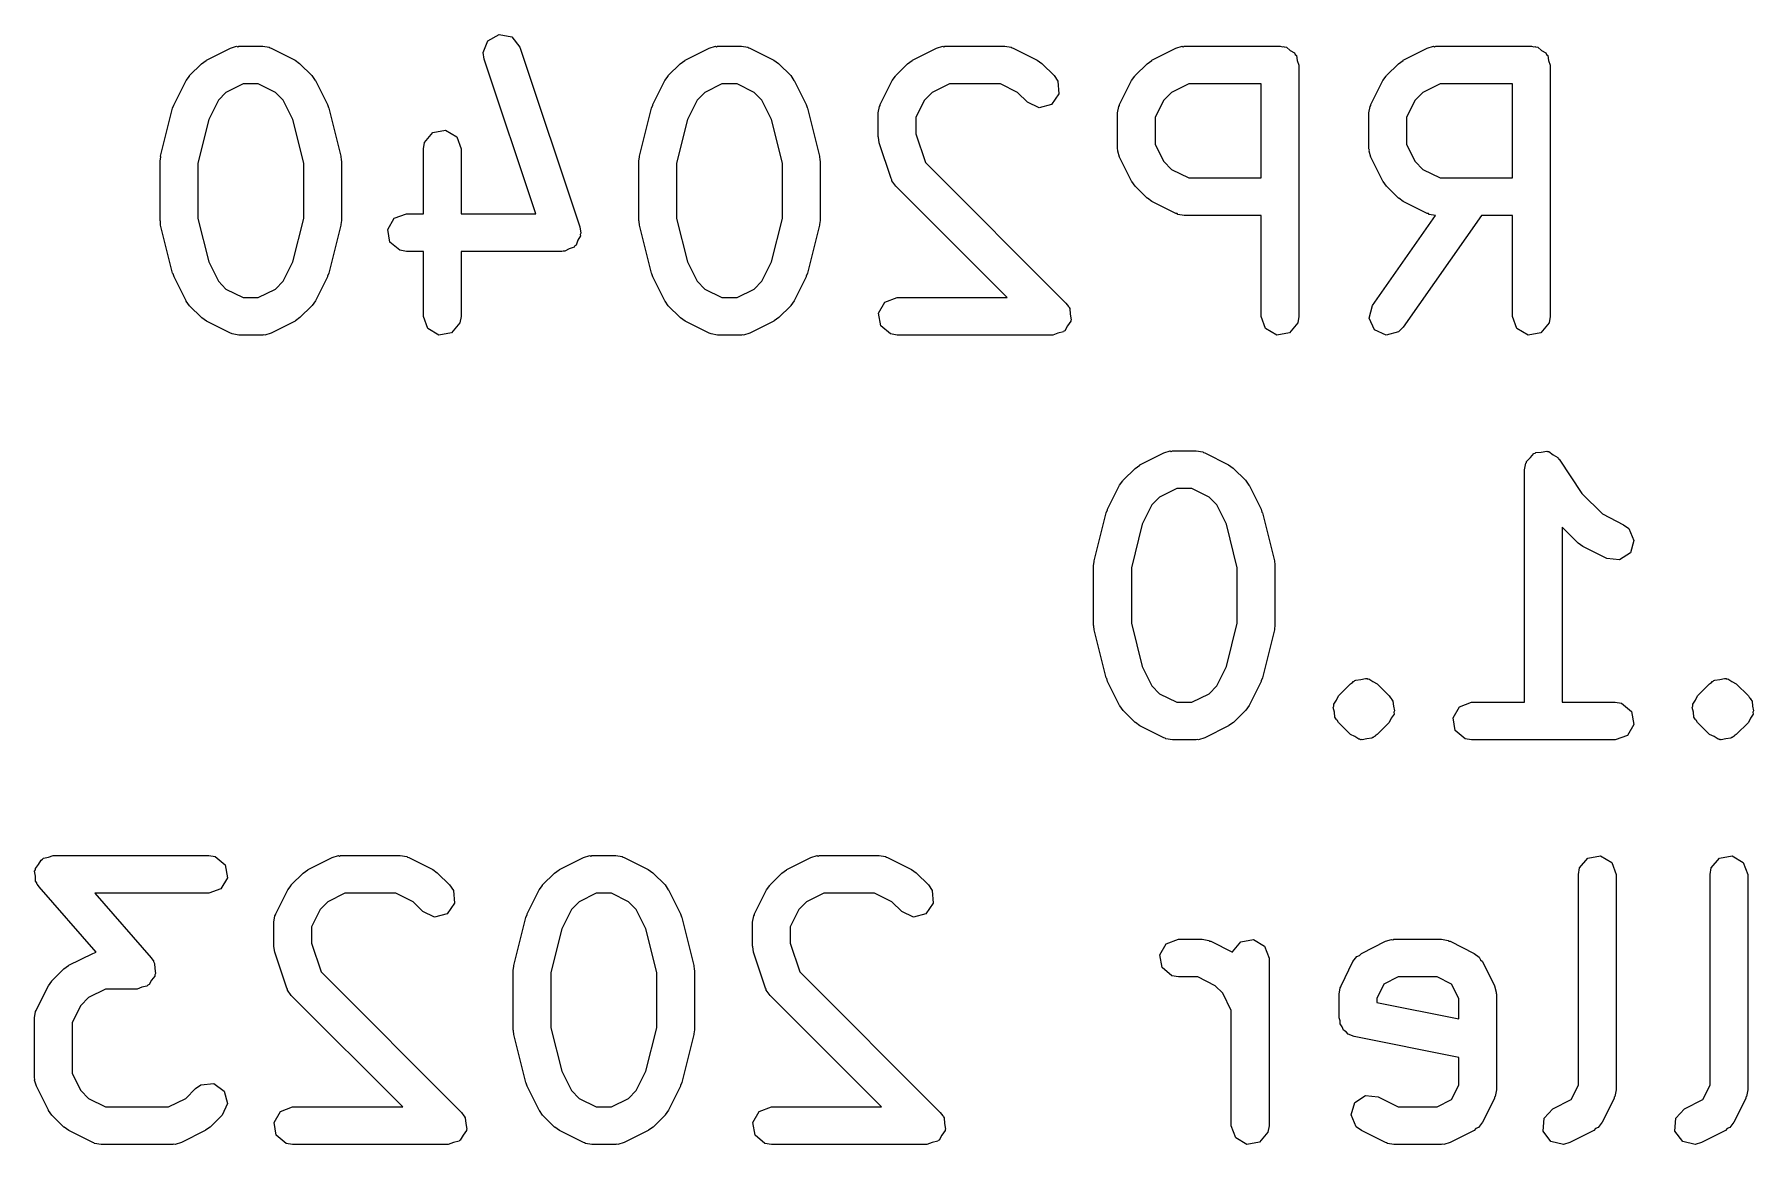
# Model space of a CAD drawing. Extents: x 93.7 to 107.5, y -108.7 to -89.5.
# Drawn here: x 93.7 to 100.54, y -108.73 to -104.31 of the extents above; entities that cross this region are included whole.
import ezdxf

# ---------------------------------------------------------------- set-up
doc = ezdxf.new("R2010")
doc.units = 0
doc.layers.add('BLACK', color=7, linetype='CONTINUOUS')

msp = doc.modelspace()

# ---------------------------------------------------------------- linework, layer by layer
at = {"layer": 'BLACK', "linetype": 'CONTINUOUS'}
for p, q in [((94.3844, -104.413), (94.4797, -104.365)), ((94.4797, -104.365), (94.5046, -104.357)), ((94.5046, -104.357), (94.509, -104.359)), ((94.509, -104.359), (94.5132, -104.357)), ((94.5132, -104.357), (94.6084, -104.357)), ((94.6084, -104.357), (94.6341, -104.361)), ((94.6341, -104.361), (94.6375, -104.364)), ((94.6375, -104.364), (94.642, -104.365)), ((94.642, -104.365), (94.7372, -104.413)), ((95.4858, -104.382), (95.5047, -104.335)), ((95.5047, -104.335), (95.5498, -104.31)), ((95.5498, -104.31), (95.6001, -104.32)), ((95.6001, -104.32), (95.632, -104.361)), ((95.632, -104.361), (95.8701, -105.075)), ((96.2892, -104.413), (96.3844, -104.365)), ((96.3844, -104.365), (96.4094, -104.357)), ((96.4094, -104.357), (96.4137, -104.359)), ((96.4137, -104.359), (96.418, -104.357)), ((96.418, -104.357), (96.5132, -104.357)), ((96.5132, -104.357), (96.5388, -104.361)), ((96.5388, -104.361), (96.5423, -104.364)), ((96.5423, -104.364), (96.5467, -104.365)), ((96.5467, -104.365), (96.642, -104.413)), ((97.1939, -104.413), (97.2892, -104.365)), ((97.2892, -104.365), (97.3141, -104.357)), ((97.3141, -104.357), (97.3185, -104.359)), ((97.3185, -104.359), (97.3227, -104.357)), ((97.3227, -104.357), (97.5608, -104.357)), ((97.5608, -104.357), (97.5865, -104.361)), ((97.5865, -104.361), (97.5899, -104.364)), ((97.5899, -104.364), (97.5944, -104.365)), ((97.5944, -104.365), (97.6896, -104.413)), ((98.1463, -104.413), (98.2416, -104.365)), ((98.2416, -104.365), (98.2665, -104.357)), ((98.2665, -104.357), (98.2709, -104.359)), ((98.2709, -104.359), (98.2751, -104.357)), ((98.2751, -104.357), (98.656, -104.357)), ((98.656, -104.357), (98.6658, -104.359)), ((98.6658, -104.359), (98.6691, -104.358)), ((98.6691, -104.358), (98.672, -104.36)), ((98.672, -104.36), (98.6817, -104.361)), ((98.6817, -104.361), (98.6966, -104.374)), ((98.6966, -104.374), (98.7135, -104.384)), ((99.1463, -104.413), (99.2416, -104.365)), ((99.2416, -104.365), (99.2665, -104.357)), ((99.2665, -104.357), (99.2709, -104.359)), ((99.2709, -104.359), (99.2751, -104.357)), ((99.2751, -104.357), (99.656, -104.357)), ((99.656, -104.357), (99.6658, -104.359)), ((99.6658, -104.359), (99.6691, -104.358)), ((99.6691, -104.358), (99.672, -104.36)), ((99.672, -104.36), (99.6817, -104.361)), ((99.6817, -104.361), (99.6966, -104.374)), ((99.6966, -104.374), (99.7135, -104.384)), ((94.3173, -104.474), (94.3649, -104.427)), ((94.3649, -104.427), (94.3833, -104.414)), ((94.3833, -104.414), (94.3844, -104.413)), ((94.7372, -104.413), (94.7552, -104.426)), ((94.7552, -104.426), (94.7567, -104.427)), ((94.7567, -104.427), (94.8043, -104.474)), ((95.4897, -104.408), (95.4858, -104.382)), ((95.6949, -105.024), (95.4897, -104.408)), ((96.2221, -104.474), (96.2697, -104.427)), ((96.2697, -104.427), (96.288, -104.414)), ((96.288, -104.414), (96.2892, -104.413)), ((96.642, -104.413), (96.66, -104.426)), ((96.66, -104.426), (96.6615, -104.427)), ((96.6615, -104.427), (96.7091, -104.474)), ((97.1268, -104.474), (97.1744, -104.427)), ((97.1744, -104.427), (97.1928, -104.414)), ((97.1928, -104.414), (97.1939, -104.413)), ((97.6896, -104.413), (97.7076, -104.426)), ((97.7076, -104.426), (97.7091, -104.427)), ((97.7091, -104.427), (97.7567, -104.474)), ((98.0792, -104.474), (98.1268, -104.427)), ((98.1268, -104.427), (98.1452, -104.414)), ((98.1452, -104.414), (98.1463, -104.413)), ((98.7135, -104.384), (98.7158, -104.39)), ((98.7158, -104.39), (98.721, -104.394)), ((98.721, -104.394), (98.7244, -104.414)), ((98.7244, -104.414), (98.731, -104.432)), ((98.731, -104.432), (98.731, -105.432)), ((99.0792, -104.474), (99.1268, -104.427)), ((99.1268, -104.427), (99.1452, -104.414)), ((99.1452, -104.414), (99.1463, -104.413)), ((99.7135, -104.384), (99.7158, -104.39)), ((99.7158, -104.39), (99.721, -104.394)), ((99.721, -104.394), (99.7244, -104.414)), ((99.7244, -104.414), (99.731, -104.432)), ((99.731, -104.432), (99.731, -105.432)), ((94.2556, -104.589), (94.3033, -104.494)), ((94.3033, -104.494), (94.3166, -104.476)), ((94.3166, -104.476), (94.3173, -104.474)), ((94.5309, -104.507), (94.4624, -104.541)), ((94.5907, -104.507), (94.5309, -104.507)), ((94.6592, -104.541), (94.5907, -104.507)), ((94.8043, -104.474), (94.8172, -104.493)), ((94.8172, -104.493), (94.8184, -104.494)), ((94.8184, -104.494), (94.866, -104.589)), ((96.1604, -104.589), (96.208, -104.494)), ((96.208, -104.494), (96.2214, -104.476)), ((96.2214, -104.476), (96.2221, -104.474)), ((96.4357, -104.507), (96.3671, -104.541)), ((96.4955, -104.507), (96.4357, -104.507)), ((96.564, -104.541), (96.4955, -104.507)), ((96.7091, -104.474), (96.7219, -104.493)), ((96.7219, -104.493), (96.7231, -104.494)), ((96.7231, -104.494), (96.7708, -104.589)), ((97.0652, -104.589), (97.1128, -104.494)), ((97.1128, -104.494), (97.1261, -104.476)), ((97.1261, -104.476), (97.1268, -104.474)), ((97.3404, -104.507), (97.2719, -104.541)), ((97.5431, -104.507), (97.3404, -104.507)), ((97.6116, -104.541), (97.5431, -104.507)), ((97.7567, -104.474), (97.7716, -104.496)), ((97.7716, -104.496), (97.7761, -104.547)), ((98.0175, -104.589), (98.0652, -104.494)), ((98.0652, -104.494), (98.0785, -104.476)), ((98.0785, -104.476), (98.0792, -104.474)), ((98.2928, -104.507), (98.2243, -104.541)), ((98.581, -104.507), (98.2928, -104.507)), ((98.581, -104.881), (98.581, -104.507)), ((99.0175, -104.589), (99.0652, -104.494)), ((99.0652, -104.494), (99.0785, -104.476)), ((99.0785, -104.476), (99.0792, -104.474)), ((99.2928, -104.507), (99.2243, -104.541)), ((99.581, -104.507), (99.2928, -104.507)), ((99.581, -104.881), (99.581, -104.507)), ((94.432, -104.572), (94.3935, -104.649)), ((94.4624, -104.541), (94.432, -104.572)), ((94.6896, -104.572), (94.6592, -104.541)), ((94.7281, -104.649), (94.6896, -104.572)), ((96.3367, -104.572), (96.2982, -104.649)), ((96.3671, -104.541), (96.3367, -104.572)), ((96.5944, -104.572), (96.564, -104.541)), ((96.6329, -104.649), (96.5944, -104.572)), ((97.2415, -104.572), (97.2072, -104.64)), ((97.2719, -104.541), (97.2415, -104.572)), ((97.6506, -104.58), (97.6116, -104.541)), ((97.6971, -104.602), (97.6506, -104.58)), ((97.7761, -104.547), (97.7467, -104.589)), ((98.1939, -104.572), (98.1596, -104.64)), ((98.2243, -104.541), (98.1939, -104.572)), ((99.1939, -104.572), (99.1596, -104.64)), ((99.2243, -104.541), (99.1939, -104.572)), ((94.2023, -104.795), (94.25, -104.604)), ((94.25, -104.604), (94.2552, -104.592)), ((94.2552, -104.592), (94.2556, -104.589)), ((94.3935, -104.649), (94.3501, -104.822)), ((94.7715, -104.822), (94.7281, -104.649)), ((94.866, -104.589), (94.8697, -104.601)), ((94.8697, -104.601), (94.8717, -104.604)), ((94.8717, -104.604), (94.9193, -104.795)), ((96.1071, -104.795), (96.1547, -104.604)), ((96.1547, -104.604), (96.16, -104.592)), ((96.16, -104.592), (96.1604, -104.589)), ((96.2982, -104.649), (96.2549, -104.822)), ((96.6763, -104.822), (96.6329, -104.649)), ((96.7708, -104.589), (96.7744, -104.601)), ((96.7744, -104.601), (96.7764, -104.604)), ((96.7764, -104.604), (96.824, -104.795)), ((97.0572, -104.622), (97.0618, -104.597)), ((97.0572, -104.718), (97.0572, -104.622)), ((97.0618, -104.597), (97.0646, -104.593)), ((97.0646, -104.593), (97.0652, -104.589)), ((97.2072, -104.64), (97.2072, -104.706)), ((97.7467, -104.589), (97.6971, -104.602)), ((98.0096, -104.622), (98.0141, -104.597)), ((98.0096, -104.765), (98.0096, -104.622)), ((98.0141, -104.597), (98.017, -104.593)), ((98.017, -104.593), (98.0175, -104.589)), ((98.1596, -104.64), (98.1596, -104.748)), ((99.0096, -104.622), (99.0141, -104.597)), ((99.0096, -104.765), (99.0096, -104.622)), ((99.0141, -104.597), (99.017, -104.593)), ((99.017, -104.593), (99.0175, -104.589)), ((99.1596, -104.64), (99.1596, -104.748)), ((95.2522, -104.74), (95.2852, -104.7)), ((95.2852, -104.7), (95.3357, -104.691)), ((95.3357, -104.691), (95.3802, -104.717)), ((95.3802, -104.717), (95.3977, -104.765)), ((97.0578, -104.719), (97.0572, -104.718)), ((97.2072, -104.706), (97.2454, -104.82)), ((95.2477, -104.765), (95.2522, -104.74)), ((95.2477, -105.024), (95.2477, -104.765)), ((95.3977, -104.765), (95.3977, -105.024)), ((97.0611, -104.741), (97.0578, -104.719)), ((97.1087, -104.884), (97.0611, -104.741)), ((98.0112, -104.77), (98.0096, -104.765)), ((98.0101, -104.774), (98.0112, -104.77)), ((98.0175, -104.799), (98.0101, -104.774)), ((98.1596, -104.748), (98.1939, -104.816)), ((99.0112, -104.77), (99.0096, -104.765)), ((99.0101, -104.774), (99.0112, -104.77)), ((99.0175, -104.799), (99.0101, -104.774)), ((99.1596, -104.748), (99.1939, -104.816)), ((94.2001, -104.813), (94.2027, -104.798)), ((94.2001, -105.051), (94.2001, -104.813)), ((94.2027, -104.798), (94.2023, -104.795)), ((94.3501, -104.822), (94.3501, -105.042)), ((94.7715, -105.042), (94.7715, -104.822)), ((94.9193, -104.795), (94.9203, -104.81)), ((94.9203, -104.81), (94.9215, -104.813)), ((94.9215, -104.813), (94.9215, -105.051)), ((96.1049, -104.813), (96.1075, -104.798)), ((96.1049, -105.051), (96.1049, -104.813)), ((96.1075, -104.798), (96.1071, -104.795)), ((96.2549, -104.822), (96.2549, -105.042)), ((96.6763, -105.042), (96.6763, -104.822)), ((96.824, -104.795), (96.8251, -104.81)), ((96.8251, -104.81), (96.8263, -104.813)), ((96.8263, -104.813), (96.8263, -105.051)), ((97.2454, -104.82), (97.8043, -105.379)), ((98.0652, -104.894), (98.0175, -104.799)), ((98.1939, -104.816), (98.2243, -104.847)), ((98.2243, -104.847), (98.2928, -104.881)), ((99.0652, -104.894), (99.0175, -104.799)), ((99.1939, -104.816), (99.2243, -104.847)), ((99.2243, -104.847), (99.2928, -104.881)), ((97.1115, -104.888), (97.1087, -104.884)), ((97.1119, -104.892), (97.1115, -104.888)), ((97.1268, -104.914), (97.1119, -104.892)), ((97.5702, -105.357), (97.1268, -104.914)), ((98.0663, -104.895), (98.0652, -104.894)), ((98.0792, -104.914), (98.0663, -104.895)), ((98.1268, -104.961), (98.0792, -104.914)), ((98.2928, -104.881), (98.581, -104.881)), ((99.0663, -104.895), (99.0652, -104.894)), ((99.0792, -104.914), (99.0663, -104.895)), ((99.1268, -104.961), (99.0792, -104.914)), ((99.2928, -104.881), (99.581, -104.881)), ((98.1283, -104.962), (98.1268, -104.961)), ((98.1463, -104.975), (98.1283, -104.962)), ((98.2416, -105.023), (98.1463, -104.975)), ((99.1283, -104.962), (99.1268, -104.961)), ((99.1463, -104.975), (99.1283, -104.962)), ((99.2416, -105.023), (99.1463, -104.975)), ((94.2013, -105.054), (94.2001, -105.051)), ((94.2023, -105.069), (94.2013, -105.054)), ((94.3501, -105.042), (94.3935, -105.215)), ((94.7281, -105.215), (94.7715, -105.042)), ((94.9215, -105.051), (94.9189, -105.066)), ((95.106, -105.086), (95.1317, -105.041)), ((95.1317, -105.041), (95.1799, -105.024)), ((95.1799, -105.024), (95.2477, -105.024)), ((95.3977, -105.024), (95.6949, -105.024)), ((96.106, -105.054), (96.1049, -105.051)), ((96.1071, -105.069), (96.106, -105.054)), ((96.2549, -105.042), (96.2982, -105.215)), ((96.6329, -105.215), (96.6763, -105.042)), ((96.8263, -105.051), (96.8237, -105.066)), ((98.246, -105.023), (98.2416, -105.023)), ((98.2494, -105.026), (98.246, -105.023)), ((98.2751, -105.031), (98.2494, -105.026)), ((98.581, -105.031), (98.2751, -105.031)), ((98.581, -105.432), (98.581, -105.031)), ((99.0232, -105.389), (99.274, -105.031)), ((99.457, -105.031), (99.1461, -105.475)), ((99.246, -105.023), (99.2416, -105.023)), ((99.2494, -105.026), (99.246, -105.023)), ((99.274, -105.031), (99.2494, -105.026)), ((99.581, -105.031), (99.457, -105.031)), ((99.581, -105.432), (99.581, -105.031)), ((94.25, -105.26), (94.2023, -105.069)), ((94.9193, -105.069), (94.8717, -105.26)), ((94.9189, -105.066), (94.9193, -105.069)), ((95.1149, -105.136), (95.106, -105.086)), ((95.8625, -105.129), (95.855, -105.148)), ((95.8728, -105.112), (95.8625, -105.129)), ((95.8701, -105.075), (95.8739, -105.101)), ((95.8739, -105.101), (95.8718, -105.106)), ((95.8718, -105.106), (95.8728, -105.112)), ((96.1547, -105.26), (96.1071, -105.069)), ((96.824, -105.069), (96.7764, -105.26)), ((96.8237, -105.066), (96.824, -105.069)), ((95.1542, -105.169), (95.1149, -105.136)), ((95.1799, -105.174), (95.1542, -105.169)), ((95.2477, -105.174), (95.1799, -105.174)), ((95.2477, -105.432), (95.2477, -105.174)), ((95.7989, -105.174), (95.3977, -105.174)), ((95.3977, -105.174), (95.3977, -105.432)), ((95.8043, -105.172), (95.7989, -105.174)), ((95.8099, -105.173), (95.8043, -105.172)), ((95.8279, -105.163), (95.8099, -105.173)), ((95.8471, -105.156), (95.8279, -105.163)), ((95.85, -105.151), (95.8471, -105.156)), ((95.855, -105.148), (95.85, -105.151)), ((94.2519, -105.263), (94.25, -105.26)), ((94.2556, -105.275), (94.2519, -105.263)), ((94.3935, -105.215), (94.432, -105.292)), ((94.6896, -105.292), (94.7281, -105.215)), ((94.8717, -105.26), (94.8664, -105.272)), ((96.1567, -105.263), (96.1547, -105.26)), ((96.1604, -105.275), (96.1567, -105.263)), ((96.2982, -105.215), (96.3367, -105.292)), ((96.5944, -105.292), (96.6329, -105.215)), ((96.7764, -105.26), (96.7712, -105.272)), ((94.3033, -105.37), (94.2556, -105.275)), ((94.432, -105.292), (94.4624, -105.323)), ((94.4624, -105.323), (94.5309, -105.357)), ((94.5907, -105.357), (94.6592, -105.323)), ((94.6592, -105.323), (94.6896, -105.292)), ((94.866, -105.275), (94.8184, -105.37)), ((94.8664, -105.272), (94.866, -105.275)), ((96.208, -105.37), (96.1604, -105.275)), ((96.3367, -105.292), (96.3671, -105.323)), ((96.3671, -105.323), (96.4357, -105.357)), ((96.4955, -105.357), (96.564, -105.323)), ((96.564, -105.323), (96.5944, -105.292)), ((96.7708, -105.275), (96.7231, -105.37)), ((96.7712, -105.272), (96.7708, -105.275)), ((94.3044, -105.371), (94.3033, -105.37)), ((94.3173, -105.39), (94.3044, -105.371)), ((94.3649, -105.437), (94.3173, -105.39)), ((94.5309, -105.357), (94.5907, -105.357)), ((94.8043, -105.39), (94.7567, -105.437)), ((94.805, -105.388), (94.8043, -105.39)), ((94.8184, -105.37), (94.805, -105.388)), ((96.2092, -105.371), (96.208, -105.37)), ((96.2221, -105.39), (96.2092, -105.371)), ((96.2697, -105.437), (96.2221, -105.39)), ((96.4357, -105.357), (96.4955, -105.357)), ((96.7091, -105.39), (96.6615, -105.437)), ((96.7098, -105.388), (96.7091, -105.39)), ((96.7231, -105.37), (96.7098, -105.388)), ((97.0584, -105.419), (97.084, -105.375)), ((97.084, -105.375), (97.1322, -105.357)), ((97.1322, -105.357), (97.5702, -105.357)), ((97.8043, -105.379), (97.8137, -105.392)), ((97.8137, -105.392), (97.8162, -105.394)), ((97.8162, -105.394), (97.8166, -105.396)), ((97.8166, -105.396), (97.8193, -105.4)), ((97.8193, -105.4), (97.8212, -105.423)), ((99.0099, -105.439), (99.0232, -105.389)), ((94.3664, -105.438), (94.3649, -105.437)), ((94.3844, -105.451), (94.3664, -105.438)), ((94.4797, -105.499), (94.3844, -105.451)), ((94.7372, -105.451), (94.642, -105.499)), ((94.7383, -105.45), (94.7372, -105.451)), ((94.7567, -105.437), (94.7383, -105.45)), ((95.2653, -105.48), (95.2477, -105.432)), ((95.3932, -105.458), (95.3602, -105.497)), ((95.3977, -105.432), (95.3932, -105.458)), ((96.2712, -105.438), (96.2697, -105.437)), ((96.2892, -105.451), (96.2712, -105.438)), ((96.3844, -105.499), (96.2892, -105.451)), ((96.642, -105.451), (96.5467, -105.499)), ((96.6431, -105.45), (96.642, -105.451)), ((96.6615, -105.437), (96.6431, -105.45)), ((97.0673, -105.469), (97.0584, -105.419)), ((97.1066, -105.502), (97.0673, -105.469)), ((97.8108, -105.47), (97.7995, -105.489)), ((97.8237, -105.451), (97.8108, -105.47)), ((97.8212, -105.423), (97.8251, -105.445)), ((97.8251, -105.445), (97.8234, -105.448)), ((97.8234, -105.448), (97.8237, -105.451)), ((98.5986, -105.48), (98.581, -105.432)), ((98.7265, -105.458), (98.6936, -105.497)), ((98.731, -105.432), (98.7265, -105.458)), ((99.0316, -105.485), (99.0099, -105.439)), ((99.5986, -105.48), (99.581, -105.432)), ((99.7265, -105.458), (99.6936, -105.497)), ((99.731, -105.432), (99.7265, -105.458)), ((94.4841, -105.5), (94.4797, -105.499)), ((94.4875, -105.502), (94.4841, -105.5)), ((94.5132, -105.507), (94.4875, -105.502)), ((94.6084, -105.507), (94.5132, -105.507)), ((94.6126, -105.505), (94.6084, -105.507)), ((94.617, -105.506), (94.6126, -105.505)), ((94.642, -105.499), (94.617, -105.506)), ((95.3097, -105.506), (95.2653, -105.48)), ((95.3602, -105.497), (95.3097, -105.506)), ((96.3889, -105.5), (96.3844, -105.499)), ((96.3923, -105.502), (96.3889, -105.5)), ((96.418, -105.507), (96.3923, -105.502)), ((96.5132, -105.507), (96.418, -105.507)), ((96.5174, -105.505), (96.5132, -105.507)), ((96.5218, -105.506), (96.5174, -105.505)), ((96.5467, -105.499), (96.5218, -105.506)), ((97.1322, -105.507), (97.1066, -105.502)), ((97.7513, -105.507), (97.1322, -105.507)), ((97.7725, -105.499), (97.7513, -105.507)), ((97.7943, -105.493), (97.7725, -105.499)), ((97.7963, -105.491), (97.7943, -105.493)), ((97.7995, -105.489), (97.7963, -105.491)), ((98.643, -105.506), (98.5986, -105.48)), ((98.6936, -105.497), (98.643, -105.506)), ((99.0781, -105.507), (99.0316, -105.485)), ((99.1276, -105.493), (99.0781, -105.507)), ((99.1461, -105.475), (99.1276, -105.493)), ((99.643, -105.506), (99.5986, -105.48)), ((99.6936, -105.497), (99.643, -105.506)), ((98.0987, -106.023), (98.1939, -105.975)), ((98.1939, -105.975), (98.2189, -105.967)), ((98.2189, -105.967), (98.2233, -105.969)), ((98.2233, -105.969), (98.2275, -105.967)), ((98.2275, -105.967), (98.3227, -105.967)), ((98.3227, -105.967), (98.3484, -105.971)), ((98.3484, -105.971), (98.3518, -105.974)), ((98.3518, -105.974), (98.3563, -105.975)), ((98.3563, -105.975), (98.4515, -106.023)), ((99.6287, -106.042), (99.6332, -106.016)), ((99.6332, -106.016), (99.636, -106.013)), ((99.636, -106.013), (99.6364, -106.009)), ((99.6364, -106.009), (99.6522, -105.994)), ((99.6522, -105.994), (99.6662, -105.977)), ((99.6662, -105.977), (99.6704, -105.976)), ((99.6704, -105.976), (99.6735, -105.973)), ((99.6735, -105.973), (99.6953, -105.972)), ((99.6953, -105.972), (99.7167, -105.968)), ((99.7167, -105.968), (99.7204, -105.97)), ((99.7204, -105.97), (99.7247, -105.97)), ((99.7247, -105.97), (99.7423, -105.983)), ((99.7423, -105.983), (99.7611, -105.994)), ((99.7611, -105.994), (99.7626, -105.998)), ((99.7626, -105.998), (99.7661, -106)), ((99.7661, -106), (99.8572, -106.137)), ((98.0175, -106.104), (98.0309, -106.086)), ((98.0309, -106.086), (98.0316, -106.084)), ((98.0316, -106.084), (98.0792, -106.037)), ((98.0792, -106.037), (98.0976, -106.024)), ((98.0976, -106.024), (98.0987, -106.023)), ((98.4515, -106.023), (98.4695, -106.036)), ((98.4695, -106.036), (98.471, -106.037)), ((98.471, -106.037), (98.5186, -106.084)), ((98.5186, -106.084), (98.5315, -106.103)), ((99.6287, -106.967), (99.6287, -106.042)), ((97.9699, -106.199), (98.0175, -106.104)), ((98.1767, -106.151), (98.1463, -106.182)), ((98.2452, -106.117), (98.1767, -106.151)), ((98.305, -106.117), (98.2452, -106.117)), ((98.3735, -106.151), (98.305, -106.117)), ((98.4039, -106.182), (98.3735, -106.151)), ((98.5315, -106.103), (98.5327, -106.104)), ((98.5327, -106.104), (98.5803, -106.199)), ((99.8572, -106.137), (99.9386, -106.218)), ((97.9166, -106.405), (97.9642, -106.214)), ((97.9642, -106.214), (97.9695, -106.202)), ((97.9695, -106.202), (97.9699, -106.199)), ((98.1463, -106.182), (98.1078, -106.259)), ((98.4424, -106.259), (98.4039, -106.182)), ((98.5803, -106.199), (98.584, -106.211)), ((98.584, -106.211), (98.586, -106.214)), ((98.586, -106.214), (98.6336, -106.405)), ((99.9386, -106.218), (100.023, -106.261)), ((98.1078, -106.259), (98.0644, -106.432)), ((98.4858, -106.432), (98.4424, -106.259)), ((99.8411, -106.333), (99.7787, -106.271)), ((99.7787, -106.271), (99.7787, -106.967)), ((100.023, -106.261), (100.044, -106.276)), ((100.044, -106.276), (100.064, -106.323)), ((99.8426, -106.334), (99.8411, -106.333)), ((99.8606, -106.347), (99.8426, -106.334)), ((99.9558, -106.395), (99.8606, -106.347)), ((100.064, -106.323), (100.05, -106.372)), ((97.9144, -106.423), (97.917, -106.408)), ((97.9144, -106.661), (97.9144, -106.423)), ((97.917, -106.408), (97.9166, -106.405)), ((98.6336, -106.405), (98.6346, -106.42)), ((98.6346, -106.42), (98.6358, -106.423)), ((98.6358, -106.423), (98.6358, -106.661)), ((100.007, -106.401), (99.9558, -106.395)), ((100.05, -106.372), (100.007, -106.401)), ((98.0644, -106.432), (98.0644, -106.652)), ((98.4858, -106.652), (98.4858, -106.432)), ((97.9156, -106.664), (97.9144, -106.661)), ((97.9166, -106.679), (97.9156, -106.664)), ((97.9642, -106.87), (97.9166, -106.679)), ((98.0644, -106.652), (98.1078, -106.825)), ((98.4424, -106.825), (98.4858, -106.652)), ((98.6336, -106.679), (98.586, -106.87)), ((98.6358, -106.661), (98.6332, -106.676)), ((98.6332, -106.676), (98.6336, -106.679)), ((98.1078, -106.825), (98.1463, -106.902)), ((98.4039, -106.902), (98.4424, -106.825)), ((97.9662, -106.873), (97.9642, -106.87)), ((97.9699, -106.885), (97.9662, -106.873)), ((98.0175, -106.98), (97.9699, -106.885)), ((98.1463, -106.902), (98.1767, -106.933)), ((98.3735, -106.933), (98.4039, -106.902)), ((98.5803, -106.885), (98.5327, -106.98)), ((98.5807, -106.882), (98.5803, -106.885)), ((98.586, -106.87), (98.5807, -106.882)), ((98.8887, -106.941), (98.9363, -106.894)), ((98.9363, -106.894), (98.9445, -106.888)), ((98.9445, -106.888), (98.9464, -106.885)), ((98.9464, -106.885), (98.9496, -106.884)), ((98.9496, -106.884), (98.9498, -106.884)), ((98.9498, -106.884), (98.9519, -106.882)), ((98.9519, -106.882), (98.9539, -106.881)), ((98.9539, -106.881), (98.9577, -106.879)), ((98.9577, -106.879), (98.9771, -106.877)), ((98.9771, -106.877), (98.9959, -106.872)), ((98.9959, -106.872), (98.999, -106.873)), ((98.999, -106.873), (99.0024, -106.873)), ((99.0024, -106.873), (99.0054, -106.875)), ((99.0054, -106.875), (99.0088, -106.874)), ((99.0088, -106.874), (99.0248, -106.885)), ((99.0248, -106.885), (99.0424, -106.894)), ((99.0424, -106.894), (99.09, -106.941)), ((100.317, -106.941), (100.365, -106.894)), ((100.365, -106.894), (100.373, -106.888)), ((100.373, -106.888), (100.375, -106.885)), ((100.375, -106.885), (100.378, -106.884)), ((100.378, -106.884), (100.38, -106.882)), ((100.378, -106.884), (100.378, -106.884)), ((100.38, -106.882), (100.382, -106.881)), ((100.382, -106.881), (100.386, -106.879)), ((100.386, -106.879), (100.406, -106.877)), ((100.406, -106.877), (100.424, -106.872)), ((100.424, -106.872), (100.428, -106.873)), ((100.428, -106.873), (100.431, -106.873)), ((100.431, -106.873), (100.434, -106.875)), ((100.434, -106.875), (100.437, -106.874)), ((100.437, -106.874), (100.453, -106.885)), ((100.453, -106.885), (100.471, -106.894)), ((100.471, -106.894), (100.519, -106.941)), ((98.1767, -106.933), (98.2452, -106.967)), ((98.2452, -106.967), (98.305, -106.967)), ((98.305, -106.967), (98.3735, -106.933)), ((98.8693, -106.975), (98.8805, -106.959)), ((98.8699, -106.982), (98.8693, -106.975)), ((98.8805, -106.959), (98.8887, -106.941)), ((99.09, -106.941), (99.0957, -106.949)), ((99.0957, -106.949), (99.0984, -106.951)), ((99.0984, -106.951), (99.0993, -106.955)), ((99.0993, -106.955), (99.105, -106.963)), ((99.105, -106.963), (99.1067, -106.982)), ((99.3697, -106.985), (99.418, -106.967)), ((99.418, -106.967), (99.6287, -106.967)), ((99.7787, -106.967), (99.9894, -106.967)), ((99.9894, -106.967), (100.015, -106.971)), ((100.015, -106.971), (100.054, -107.004)), ((100.298, -106.975), (100.309, -106.959)), ((100.298, -106.982), (100.298, -106.975)), ((100.309, -106.959), (100.317, -106.941)), ((100.519, -106.941), (100.524, -106.949)), ((100.524, -106.949), (100.527, -106.951)), ((100.527, -106.951), (100.528, -106.955)), ((100.528, -106.955), (100.534, -106.963)), ((100.534, -106.963), (100.535, -106.982)), ((98.0187, -106.981), (98.0175, -106.98)), ((98.0316, -107), (98.0187, -106.981)), ((98.0792, -107.047), (98.0316, -107)), ((98.5186, -107), (98.471, -107.047)), ((98.5193, -106.998), (98.5186, -107)), ((98.5327, -106.98), (98.5193, -106.998)), ((98.867, -106.988), (98.8699, -106.982)), ((98.8721, -107.007), (98.867, -106.988)), ((98.8738, -107.026), (98.8721, -107.007)), ((98.8795, -107.034), (98.8738, -107.026)), ((98.8803, -107.037), (98.8795, -107.034)), ((98.8831, -107.039), (98.8803, -107.037)), ((98.8887, -107.047), (98.8831, -107.039)), ((99.0983, -107.03), (99.09, -107.047)), ((99.1094, -107.014), (99.0983, -107.03)), ((99.1067, -106.982), (99.1117, -107.001)), ((99.1117, -107.001), (99.1089, -107.007)), ((99.1089, -107.007), (99.1094, -107.014)), ((99.3441, -107.029), (99.3697, -106.985)), ((99.353, -107.079), (99.3441, -107.029)), ((100.054, -107.004), (100.063, -107.055)), ((100.296, -106.988), (100.298, -106.982)), ((100.301, -107.007), (100.296, -106.988)), ((100.302, -107.026), (100.301, -107.007)), ((100.308, -107.034), (100.302, -107.026)), ((100.309, -107.037), (100.308, -107.034)), ((100.312, -107.039), (100.309, -107.037)), ((100.317, -107.047), (100.312, -107.039)), ((100.527, -107.03), (100.519, -107.047)), ((100.538, -107.014), (100.527, -107.03)), ((100.535, -106.982), (100.54, -107.001)), ((100.54, -107.001), (100.537, -107.007)), ((100.537, -107.007), (100.538, -107.014)), ((98.0807, -107.048), (98.0792, -107.047)), ((98.0987, -107.061), (98.0807, -107.048)), ((98.1939, -107.109), (98.0987, -107.061)), ((98.1984, -107.11), (98.1939, -107.109)), ((98.2018, -107.112), (98.1984, -107.11)), ((98.2275, -107.117), (98.2018, -107.112)), ((98.3563, -107.109), (98.3313, -107.116)), ((98.4515, -107.061), (98.3563, -107.109)), ((98.4526, -107.06), (98.4515, -107.061)), ((98.471, -107.047), (98.4526, -107.06)), ((98.9363, -107.095), (98.8887, -107.047)), ((98.954, -107.103), (98.9363, -107.095)), ((98.97, -107.114), (98.954, -107.103)), ((99.0017, -107.112), (98.9828, -107.117)), ((99.0211, -107.11), (99.0017, -107.112)), ((99.0249, -107.107), (99.0211, -107.11)), ((99.0269, -107.107), (99.0249, -107.107)), ((99.029, -107.104), (99.0269, -107.107)), ((99.0292, -107.104), (99.029, -107.104)), ((99.0324, -107.103), (99.0292, -107.104)), ((99.0343, -107.101), (99.0324, -107.103)), ((99.0424, -107.095), (99.0343, -107.101)), ((99.09, -107.047), (99.0424, -107.095)), ((99.3923, -107.112), (99.353, -107.079)), ((99.418, -107.117), (99.3923, -107.112)), ((100.038, -107.099), (99.9894, -107.117)), ((100.063, -107.055), (100.038, -107.099)), ((100.365, -107.095), (100.317, -107.047)), ((100.383, -107.103), (100.365, -107.095)), ((100.399, -107.114), (100.383, -107.103)), ((100.43, -107.112), (100.411, -107.117)), ((100.45, -107.11), (100.43, -107.112)), ((100.453, -107.107), (100.45, -107.11)), ((100.455, -107.107), (100.453, -107.107)), ((100.458, -107.104), (100.455, -107.107)), ((100.461, -107.103), (100.458, -107.104)), ((100.458, -107.104), (100.458, -107.104)), ((100.463, -107.101), (100.461, -107.103)), ((100.471, -107.095), (100.463, -107.101)), ((100.519, -107.047), (100.471, -107.095)), ((98.3227, -107.117), (98.2275, -107.117)), ((98.3269, -107.115), (98.3227, -107.117)), ((98.3313, -107.116), (98.3269, -107.115)), ((98.9734, -107.114), (98.97, -107.114)), ((98.9764, -107.116), (98.9734, -107.114)), ((98.9797, -107.115), (98.9764, -107.116)), ((98.9828, -107.117), (98.9797, -107.115)), ((99.9894, -107.117), (99.418, -107.117)), ((100.402, -107.114), (100.399, -107.114)), ((100.405, -107.116), (100.402, -107.114)), ((100.408, -107.115), (100.405, -107.116)), ((100.411, -107.117), (100.408, -107.115)), ((93.7325, -107.592), (93.7363, -107.588)), ((93.7363, -107.588), (93.7561, -107.584)), ((93.7561, -107.584), (93.7751, -107.577)), ((93.7751, -107.577), (94.3941, -107.577)), ((94.3941, -107.577), (94.4198, -107.581)), ((94.4198, -107.581), (94.4591, -107.614)), ((94.7892, -107.633), (94.8844, -107.585)), ((94.8844, -107.585), (94.9094, -107.577)), ((94.9094, -107.577), (94.9137, -107.579)), ((94.9137, -107.579), (94.918, -107.577)), ((94.918, -107.577), (95.156, -107.577)), ((95.156, -107.577), (95.1817, -107.581)), ((95.1817, -107.581), (95.1851, -107.584)), ((95.1851, -107.584), (95.1896, -107.585)), ((95.1896, -107.585), (95.2848, -107.633)), ((95.7892, -107.633), (95.8844, -107.585)), ((95.8844, -107.585), (95.9094, -107.577)), ((95.9094, -107.577), (95.9137, -107.579)), ((95.9137, -107.579), (95.918, -107.577)), ((95.918, -107.577), (96.0132, -107.577)), ((96.0132, -107.577), (96.0388, -107.581)), ((96.0388, -107.581), (96.0423, -107.584)), ((96.0423, -107.584), (96.0467, -107.585)), ((96.0467, -107.585), (96.142, -107.633)), ((96.6939, -107.633), (96.7892, -107.585)), ((96.7892, -107.585), (96.8141, -107.577)), ((96.8141, -107.577), (96.8185, -107.579)), ((96.8185, -107.579), (96.8227, -107.577)), ((96.8227, -107.577), (97.0608, -107.577)), ((97.0608, -107.577), (97.0865, -107.581)), ((97.0865, -107.581), (97.0899, -107.584)), ((97.0899, -107.584), (97.0944, -107.585)), ((97.0944, -107.585), (97.1896, -107.633)), ((99.8475, -107.626), (99.8805, -107.587)), ((99.8805, -107.587), (99.931, -107.578)), ((99.931, -107.578), (99.9754, -107.604)), ((100.371, -107.626), (100.404, -107.587)), ((100.404, -107.587), (100.455, -107.578)), ((100.455, -107.578), (100.499, -107.604)), ((93.7012, -107.639), (93.7042, -107.634)), ((93.7047, -107.659), (93.7012, -107.639)), ((93.7041, -107.628), (93.7168, -107.612)), ((93.7042, -107.634), (93.7041, -107.628)), ((93.7052, -107.679), (93.7047, -107.659)), ((93.7168, -107.612), (93.7269, -107.595)), ((93.7269, -107.595), (93.7325, -107.592)), ((94.4591, -107.614), (94.468, -107.665)), ((94.7221, -107.694), (94.7697, -107.647)), ((94.7697, -107.647), (94.788, -107.634)), ((94.788, -107.634), (94.7892, -107.633)), ((95.2848, -107.633), (95.3028, -107.646)), ((95.3028, -107.646), (95.3043, -107.647)), ((95.3043, -107.647), (95.3519, -107.694)), ((95.7221, -107.694), (95.7697, -107.647)), ((95.7697, -107.647), (95.788, -107.634)), ((95.788, -107.634), (95.7892, -107.633)), ((96.142, -107.633), (96.16, -107.646)), ((96.16, -107.646), (96.1615, -107.647)), ((96.1615, -107.647), (96.2091, -107.694)), ((96.6268, -107.694), (96.6744, -107.647)), ((96.6744, -107.647), (96.6928, -107.634)), ((96.6928, -107.634), (96.6939, -107.633)), ((97.1896, -107.633), (97.2076, -107.646)), ((97.2076, -107.646), (97.2091, -107.647)), ((97.2091, -107.647), (97.2567, -107.694)), ((99.843, -107.652), (99.8475, -107.626)), ((99.843, -108.491), (99.843, -107.652)), ((99.9754, -107.604), (99.993, -107.652)), ((99.993, -107.652), (99.993, -108.509)), ((100.367, -107.652), (100.371, -107.626)), ((100.367, -108.491), (100.367, -107.652)), ((100.499, -107.604), (100.517, -107.652)), ((100.517, -107.652), (100.517, -108.509)), ((93.7096, -107.686), (93.7052, -107.679)), ((93.7101, -107.689), (93.7096, -107.686)), ((93.7128, -107.692), (93.7101, -107.689)), ((93.7187, -107.701), (93.7128, -107.692)), ((93.9464, -107.962), (93.7187, -107.701)), ((94.3941, -107.727), (93.9404, -107.727)), ((93.9404, -107.727), (94.1649, -107.984)), ((94.4424, -107.709), (94.3941, -107.727)), ((94.468, -107.665), (94.4424, -107.709)), ((94.6604, -107.809), (94.708, -107.714)), ((94.708, -107.714), (94.7214, -107.696)), ((94.7214, -107.696), (94.7221, -107.694)), ((94.9357, -107.727), (94.8671, -107.761)), ((95.1383, -107.727), (94.9357, -107.727)), ((95.2069, -107.761), (95.1383, -107.727)), ((95.3519, -107.694), (95.3669, -107.716)), ((95.3669, -107.716), (95.3714, -107.767)), ((95.6604, -107.809), (95.708, -107.714)), ((95.708, -107.714), (95.7214, -107.696)), ((95.7214, -107.696), (95.7221, -107.694)), ((95.9357, -107.727), (95.8671, -107.761)), ((95.9955, -107.727), (95.9357, -107.727)), ((96.064, -107.761), (95.9955, -107.727)), ((96.2091, -107.694), (96.2219, -107.713)), ((96.2219, -107.713), (96.2231, -107.714)), ((96.2231, -107.714), (96.2708, -107.809)), ((96.5652, -107.809), (96.6128, -107.714)), ((96.6128, -107.714), (96.6261, -107.696)), ((96.6261, -107.696), (96.6268, -107.694)), ((96.8404, -107.727), (96.7719, -107.761)), ((97.0431, -107.727), (96.8404, -107.727)), ((97.1116, -107.761), (97.0431, -107.727)), ((97.2567, -107.694), (97.2716, -107.716)), ((97.2716, -107.716), (97.2761, -107.767)), ((94.8367, -107.792), (94.8025, -107.86)), ((94.8671, -107.761), (94.8367, -107.792)), ((95.2459, -107.8), (95.2069, -107.761)), ((95.3714, -107.767), (95.3419, -107.809)), ((95.8367, -107.792), (95.7982, -107.869)), ((95.8671, -107.761), (95.8367, -107.792)), ((96.0944, -107.792), (96.064, -107.761)), ((96.1329, -107.869), (96.0944, -107.792)), ((96.7415, -107.792), (96.7072, -107.86)), ((96.7719, -107.761), (96.7415, -107.792)), ((97.1506, -107.8), (97.1116, -107.761)), ((97.2761, -107.767), (97.2467, -107.809)), ((94.6525, -107.842), (94.657, -107.817)), ((94.6525, -107.938), (94.6525, -107.842)), ((94.657, -107.817), (94.6599, -107.813)), ((94.6599, -107.813), (94.6604, -107.809)), ((94.8025, -107.86), (94.8025, -107.926)), ((95.2924, -107.822), (95.2459, -107.8)), ((95.3419, -107.809), (95.2924, -107.822)), ((95.6071, -108.015), (95.6547, -107.824)), ((95.6547, -107.824), (95.66, -107.812)), ((95.66, -107.812), (95.6604, -107.809)), ((96.2708, -107.809), (96.2744, -107.821)), ((96.2744, -107.821), (96.2764, -107.824)), ((96.2764, -107.824), (96.324, -108.015)), ((96.5572, -107.842), (96.5618, -107.817)), ((96.5572, -107.938), (96.5572, -107.842)), ((96.5618, -107.817), (96.5646, -107.813)), ((96.5646, -107.813), (96.5652, -107.809)), ((96.7072, -107.86), (96.7072, -107.926)), ((97.1971, -107.822), (97.1506, -107.8)), ((97.2467, -107.809), (97.1971, -107.822)), ((94.8025, -107.926), (94.8406, -108.04)), ((95.7982, -107.869), (95.7549, -108.042)), ((96.1763, -108.042), (96.1329, -107.869)), ((96.7072, -107.926), (96.7454, -108.04)), ((98.1774, -107.972), (98.2031, -107.928)), ((98.2031, -107.928), (98.2513, -107.91)), ((98.2513, -107.91), (98.3465, -107.91)), ((98.3465, -107.91), (98.3722, -107.915)), ((98.3722, -107.915), (98.3756, -107.918)), ((98.3756, -107.918), (98.3801, -107.918)), ((98.3801, -107.918), (98.4662, -107.961)), ((98.4665, -107.96), (98.4995, -107.92)), ((98.4995, -107.92), (98.55, -107.911)), ((98.55, -107.911), (98.5945, -107.937)), ((98.9797, -107.966), (99.0749, -107.918)), ((99.0749, -107.918), (99.0999, -107.911)), ((99.0999, -107.911), (99.1042, -107.912)), ((99.1042, -107.912), (99.1084, -107.91)), ((99.1084, -107.91), (99.2989, -107.91)), ((99.2989, -107.91), (99.3246, -107.915)), ((99.3246, -107.915), (99.328, -107.918)), ((99.328, -107.918), (99.3324, -107.918)), ((99.3324, -107.918), (99.4277, -107.966)), ((93.8368, -108.013), (93.932, -107.966)), ((93.932, -107.966), (93.9464, -107.962)), ((94.1649, -107.984), (94.1707, -107.993)), ((94.1707, -107.993), (94.1734, -107.995)), ((94.1734, -107.995), (94.1739, -107.998)), ((94.1739, -107.998), (94.1784, -108.006)), ((94.653, -107.939), (94.6525, -107.938)), ((94.6563, -107.961), (94.653, -107.939)), ((94.7039, -108.104), (94.6563, -107.961)), ((96.5578, -107.939), (96.5572, -107.938)), ((96.5611, -107.961), (96.5578, -107.939)), ((96.6087, -108.104), (96.5611, -107.961)), ((98.1863, -108.023), (98.1774, -107.972)), ((98.4662, -107.961), (98.4665, -107.96)), ((98.5945, -107.937), (98.612, -107.985)), ((98.612, -107.985), (98.612, -108.652)), ((98.8985, -108.095), (98.9461, -107.999)), ((98.9461, -107.999), (98.9616, -107.978)), ((98.9616, -107.978), (98.9719, -107.974)), ((98.9719, -107.974), (98.9797, -107.966)), ((99.4277, -107.966), (99.4486, -107.981)), ((99.4486, -107.981), (99.4531, -107.992)), ((99.4531, -107.992), (99.4612, -107.999)), ((99.4612, -107.999), (99.5088, -108.095)), ((93.7697, -108.075), (93.8173, -108.028)), ((93.8173, -108.028), (93.8357, -108.015)), ((93.8357, -108.015), (93.8368, -108.013)), ((94.1794, -108.057), (94.1667, -108.073)), ((94.1784, -108.006), (94.1788, -108.026)), ((94.1788, -108.026), (94.1823, -108.046)), ((94.1823, -108.046), (94.1793, -108.051)), ((94.1793, -108.051), (94.1794, -108.057)), ((94.8406, -108.04), (95.3996, -108.599)), ((95.6049, -108.033), (95.6075, -108.018)), ((95.6049, -108.271), (95.6049, -108.033)), ((95.6075, -108.018), (95.6071, -108.015)), ((95.7549, -108.042), (95.7549, -108.262)), ((96.1763, -108.262), (96.1763, -108.042)), ((96.324, -108.015), (96.3251, -108.03)), ((96.3251, -108.03), (96.3263, -108.033)), ((96.3263, -108.033), (96.3263, -108.271)), ((96.7454, -108.04), (97.3043, -108.599)), ((98.2256, -108.056), (98.1863, -108.023)), ((98.2513, -108.06), (98.2256, -108.056)), ((98.3288, -108.06), (98.2513, -108.06)), ((98.3973, -108.095), (98.3288, -108.06)), ((99.1261, -108.06), (99.0691, -108.089)), ((99.2812, -108.06), (99.1261, -108.06)), ((99.3382, -108.089), (99.2812, -108.06)), ((93.708, -108.19), (93.7556, -108.095)), ((93.7556, -108.095), (93.769, -108.077)), ((93.769, -108.077), (93.7697, -108.075)), ((93.9833, -108.108), (93.9148, -108.142)), ((94.1084, -108.108), (93.9833, -108.108)), ((94.1274, -108.101), (94.1084, -108.108)), ((94.1473, -108.097), (94.1274, -108.101)), ((94.151, -108.092), (94.1473, -108.097)), ((94.1566, -108.09), (94.151, -108.092)), ((94.1667, -108.073), (94.1566, -108.09)), ((94.7067, -108.108), (94.7039, -108.104)), ((94.7071, -108.112), (94.7067, -108.108)), ((94.7221, -108.134), (94.7071, -108.112)), ((95.1655, -108.577), (94.7221, -108.134)), ((96.6115, -108.108), (96.6087, -108.104)), ((96.6119, -108.112), (96.6115, -108.108)), ((96.6268, -108.134), (96.6119, -108.112)), ((97.0702, -108.577), (96.6268, -108.134)), ((98.4277, -108.125), (98.3973, -108.095)), ((98.462, -108.193), (98.4277, -108.125)), ((98.8906, -108.128), (98.8951, -108.103)), ((98.8906, -108.223), (98.8906, -108.128)), ((98.8951, -108.103), (98.898, -108.099)), ((98.898, -108.099), (98.8985, -108.095)), ((99.0691, -108.089), (99.0406, -108.146)), ((99.3668, -108.146), (99.3382, -108.089)), ((99.5088, -108.095), (99.5163, -108.12)), ((99.5163, -108.12), (99.5152, -108.124)), ((99.5152, -108.124), (99.5168, -108.128)), ((99.5168, -108.128), (99.5168, -108.509)), ((93.7001, -108.223), (93.7046, -108.198)), ((93.7046, -108.198), (93.7075, -108.194)), ((93.7075, -108.194), (93.708, -108.19)), ((93.8844, -108.173), (93.8501, -108.241)), ((93.9148, -108.142), (93.8844, -108.173)), ((98.462, -108.652), (98.462, -108.193)), ((99.0406, -108.146), (99.0406, -108.162)), ((99.0406, -108.162), (99.3668, -108.227)), ((99.3668, -108.227), (99.3668, -108.146)), ((93.7001, -108.461), (93.7001, -108.223)), ((93.8501, -108.241), (93.8501, -108.444)), ((95.606, -108.274), (95.6049, -108.271)), ((95.6071, -108.289), (95.606, -108.274)), ((95.7549, -108.262), (95.7982, -108.435)), ((96.1329, -108.435), (96.1763, -108.262)), ((96.3263, -108.271), (96.3237, -108.286)), ((98.8948, -108.235), (98.8906, -108.223)), ((98.8945, -108.247), (98.8948, -108.235)), ((98.9033, -108.258), (98.8945, -108.247)), ((98.9081, -108.272), (98.9033, -108.258)), ((98.9189, -108.278), (98.9081, -108.272)), ((95.6547, -108.48), (95.6071, -108.289)), ((96.324, -108.289), (96.2764, -108.48)), ((96.3237, -108.286), (96.324, -108.289)), ((98.9266, -108.287), (98.9189, -108.278)), ((98.9509, -108.297), (98.9266, -108.287)), ((99.3668, -108.38), (98.9509, -108.297)), ((99.3668, -108.491), (99.3668, -108.38)), ((93.7016, -108.466), (93.7001, -108.461)), ((93.7006, -108.47), (93.7016, -108.466)), ((93.708, -108.495), (93.7006, -108.47)), ((93.8501, -108.444), (93.8844, -108.512)), ((95.6567, -108.483), (95.6547, -108.48)), ((95.7982, -108.435), (95.8367, -108.512)), ((96.0944, -108.512), (96.1329, -108.435)), ((96.2764, -108.48), (96.2712, -108.492)), ((93.7556, -108.59), (93.708, -108.495)), ((93.8844, -108.512), (93.9148, -108.543)), ((93.9148, -108.543), (93.9833, -108.577)), ((94.2336, -108.577), (94.3021, -108.543)), ((94.3021, -108.543), (94.3411, -108.504)), ((94.3411, -108.504), (94.3624, -108.489)), ((94.3624, -108.489), (94.4136, -108.484)), ((94.4136, -108.484), (94.4556, -108.514)), ((94.4556, -108.514), (94.4689, -108.563)), ((95.6604, -108.495), (95.6567, -108.483)), ((95.708, -108.59), (95.6604, -108.495)), ((95.8367, -108.512), (95.8671, -108.543)), ((95.8671, -108.543), (95.9357, -108.577)), ((95.9955, -108.577), (96.064, -108.543)), ((96.064, -108.543), (96.0944, -108.512)), ((96.2708, -108.495), (96.2231, -108.59)), ((96.2712, -108.492), (96.2708, -108.495)), ((98.953, -108.56), (98.9958, -108.531)), ((98.9958, -108.531), (99.0467, -108.537)), ((99.0467, -108.537), (99.1261, -108.577)), ((99.2812, -108.577), (99.3382, -108.548)), ((99.3382, -108.548), (99.3668, -108.491)), ((99.5088, -108.543), (99.4612, -108.638)), ((99.5094, -108.538), (99.5088, -108.543)), ((99.5122, -108.535), (99.5094, -108.538)), ((99.5168, -108.509), (99.5122, -108.535)), ((99.7416, -108.585), (99.8144, -108.548)), ((99.8144, -108.548), (99.843, -108.491)), ((99.985, -108.543), (99.9374, -108.638)), ((99.9855, -108.538), (99.985, -108.543)), ((99.9884, -108.535), (99.9855, -108.538)), ((99.993, -108.509), (99.9884, -108.535)), ((100.265, -108.585), (100.338, -108.548)), ((100.338, -108.548), (100.367, -108.491)), ((100.509, -108.543), (100.461, -108.638)), ((100.512, -108.535), (100.509, -108.538)), ((100.509, -108.538), (100.509, -108.543)), ((100.517, -108.509), (100.512, -108.535)), ((93.7568, -108.591), (93.7556, -108.59)), ((93.7697, -108.61), (93.7568, -108.591)), ((93.8173, -108.657), (93.7697, -108.61)), ((93.9833, -108.577), (94.2336, -108.577)), ((94.4472, -108.61), (94.3996, -108.657)), ((94.4689, -108.563), (94.4472, -108.61)), ((94.6536, -108.639), (94.6793, -108.595)), ((94.6793, -108.595), (94.7275, -108.577)), ((94.7275, -108.577), (95.1655, -108.577)), ((95.3996, -108.599), (95.4089, -108.612)), ((95.4089, -108.612), (95.4115, -108.614)), ((95.4115, -108.614), (95.4118, -108.616)), ((95.4118, -108.616), (95.4145, -108.62)), ((95.7092, -108.591), (95.708, -108.59)), ((95.7221, -108.61), (95.7092, -108.591)), ((95.7697, -108.657), (95.7221, -108.61)), ((95.9357, -108.577), (95.9955, -108.577)), ((96.2091, -108.61), (96.1615, -108.657)), ((96.2098, -108.608), (96.2091, -108.61)), ((96.2231, -108.59), (96.2098, -108.608)), ((96.5584, -108.639), (96.584, -108.595)), ((96.584, -108.595), (96.6322, -108.577)), ((96.6322, -108.577), (97.0702, -108.577)), ((97.3043, -108.599), (97.3137, -108.612)), ((97.3137, -108.612), (97.3162, -108.614)), ((97.3162, -108.614), (97.3166, -108.616)), ((97.3166, -108.616), (97.3193, -108.62)), ((98.9383, -108.609), (98.953, -108.56)), ((98.9587, -108.656), (98.9383, -108.609)), ((99.1261, -108.577), (99.2812, -108.577)), ((99.7063, -108.622), (99.7416, -108.585)), ((100.23, -108.622), (100.265, -108.585)), ((93.8188, -108.658), (93.8173, -108.657)), ((93.8368, -108.671), (93.8188, -108.658)), ((93.932, -108.719), (93.8368, -108.671)), ((94.3801, -108.671), (94.2848, -108.719)), ((94.3812, -108.67), (94.3801, -108.671)), ((94.3996, -108.657), (94.3812, -108.67)), ((94.6625, -108.689), (94.6536, -108.639)), ((95.419, -108.671), (95.406, -108.69)), ((95.4145, -108.62), (95.4165, -108.643)), ((95.4165, -108.643), (95.4204, -108.665)), ((95.4204, -108.665), (95.4187, -108.668)), ((95.4187, -108.668), (95.419, -108.671)), ((95.7712, -108.658), (95.7697, -108.657)), ((95.7892, -108.671), (95.7712, -108.658)), ((95.8844, -108.719), (95.7892, -108.671)), ((96.142, -108.671), (96.0467, -108.719)), ((96.1431, -108.67), (96.142, -108.671)), ((96.1615, -108.657), (96.1431, -108.67)), ((96.5673, -108.689), (96.5584, -108.639)), ((97.3237, -108.671), (97.3108, -108.69)), ((97.3193, -108.62), (97.3212, -108.643)), ((97.3212, -108.643), (97.3251, -108.665)), ((97.3251, -108.665), (97.3234, -108.668)), ((97.3234, -108.668), (97.3237, -108.671)), ((98.4795, -108.7), (98.462, -108.652)), ((98.6075, -108.678), (98.5745, -108.717)), ((98.612, -108.652), (98.6075, -108.678)), ((98.9797, -108.671), (98.9587, -108.656)), ((99.0749, -108.719), (98.9797, -108.671)), ((99.4277, -108.671), (99.3324, -108.719)), ((99.4354, -108.663), (99.4277, -108.671)), ((99.4457, -108.659), (99.4354, -108.663)), ((99.4612, -108.638), (99.4457, -108.659)), ((99.7032, -108.673), (99.7063, -108.622)), ((99.7338, -108.715), (99.7032, -108.673)), ((99.9039, -108.671), (99.8086, -108.719)), ((99.9116, -108.663), (99.9039, -108.671)), ((99.9219, -108.659), (99.9116, -108.663)), ((99.9374, -108.638), (99.9219, -108.659)), ((100.227, -108.673), (100.23, -108.622)), ((100.258, -108.715), (100.227, -108.673)), ((100.428, -108.671), (100.332, -108.719)), ((100.435, -108.663), (100.428, -108.671)), ((100.446, -108.659), (100.435, -108.663)), ((100.461, -108.638), (100.446, -108.659)), ((93.9365, -108.72), (93.932, -108.719)), ((93.9399, -108.722), (93.9365, -108.72)), ((93.9656, -108.727), (93.9399, -108.722)), ((94.2513, -108.727), (93.9656, -108.727)), ((94.2555, -108.725), (94.2513, -108.727)), ((94.2599, -108.726), (94.2555, -108.725)), ((94.2848, -108.719), (94.2599, -108.726)), ((94.7018, -108.722), (94.6625, -108.689)), ((94.7275, -108.727), (94.7018, -108.722)), ((95.3465, -108.727), (94.7275, -108.727)), ((95.3677, -108.719), (95.3465, -108.727)), ((95.3895, -108.713), (95.3677, -108.719)), ((95.3915, -108.711), (95.3895, -108.713)), ((95.3947, -108.709), (95.3915, -108.711)), ((95.406, -108.69), (95.3947, -108.709)), ((95.8889, -108.72), (95.8844, -108.719)), ((95.8923, -108.722), (95.8889, -108.72)), ((95.918, -108.727), (95.8923, -108.722)), ((96.0132, -108.727), (95.918, -108.727)), ((96.0174, -108.725), (96.0132, -108.727)), ((96.0218, -108.726), (96.0174, -108.725)), ((96.0467, -108.719), (96.0218, -108.726)), ((96.6066, -108.722), (96.5673, -108.689)), ((96.6322, -108.727), (96.6066, -108.722)), ((97.2513, -108.727), (96.6322, -108.727)), ((97.2725, -108.719), (97.2513, -108.727)), ((97.2943, -108.713), (97.2725, -108.719)), ((97.2963, -108.711), (97.2943, -108.713)), ((97.2995, -108.709), (97.2963, -108.711)), ((97.3108, -108.69), (97.2995, -108.709)), ((98.524, -108.726), (98.4795, -108.7)), ((98.5745, -108.717), (98.524, -108.726)), ((99.0793, -108.72), (99.0749, -108.719)), ((99.0828, -108.722), (99.0793, -108.72)), ((99.1084, -108.727), (99.0828, -108.722)), ((99.2989, -108.727), (99.1084, -108.727)), ((99.3031, -108.725), (99.2989, -108.727)), ((99.3075, -108.726), (99.3031, -108.725)), ((99.3324, -108.719), (99.3075, -108.726)), ((99.7837, -108.726), (99.7338, -108.715)), ((99.8086, -108.719), (99.7837, -108.726)), ((100.307, -108.726), (100.258, -108.715)), ((100.332, -108.719), (100.307, -108.726))]:
    msp.add_line(p, q, dxfattribs=at)

doc.saveas('drawing.dxf')
